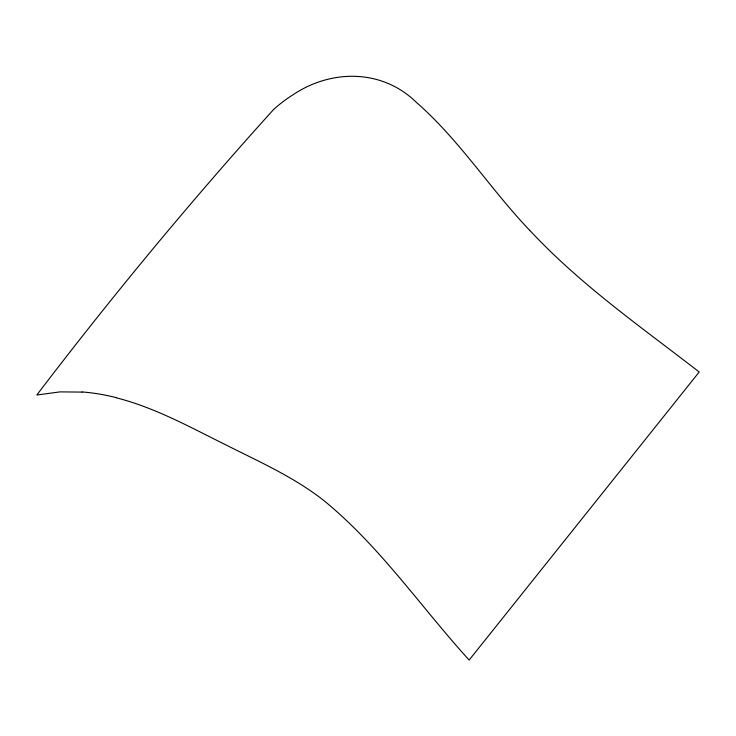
<?xml version="1.0" encoding="UTF-8"?>
<svg xmlns="http://www.w3.org/2000/svg" width="736" height="736" viewBox="0 0 736 736"><rect width="100%" height="100%" fill="white"/><g stroke="black" fill="none" stroke-linecap="round" stroke-linejoin="round"><path stroke-width="1.1" d="M82.147 392.095L60.039 391.883L36.8 395.02C111.651 296.764 190.44 201.489 273.277 109.848A373.492 215.234 38.6 0 1 292.256 95.275C330.611 69.101 381.892 68.641 416.355 102.359C459.522 140.015 490.314 189.143 529.736 230.368M116.168 397.771C154.302 407.404 189.005 426.567 223.983 443.946C257.922 461.122 293.241 476.615 323.408 500.186C379.656 545.956 420.679 606.74 469.145 660.072L699.2 372.002C644.524 329.627 587.466 289.68 538.982 240A352.24 201.535 38.7 0 1 529.745 230.368M82.082 391.957A204.488 118.1 38.4 0 1 116.122 397.596"/></g></svg>
